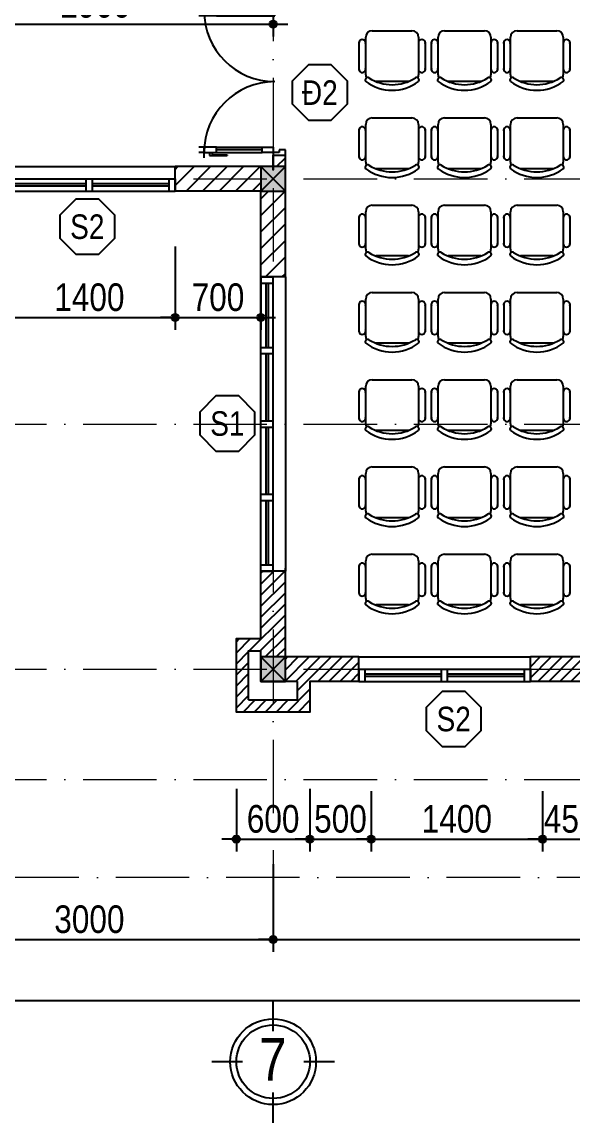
# Model space of a CAD drawing. Header units: millimetres. Extents: x 1201 to 176852, y 279 to 65351.
# Drawn here: x 99919 to 104417, y 18806 to 27788 of the extents above; entities that cross this region are included whole.
import ezdxf
from ezdxf.enums import TextEntityAlignment as Align

# ---------------------------------------------------------------- set-up
doc = ezdxf.new("R2010")
doc.units = ezdxf.units.MM
doc.linetypes.add('ACAD_ISO10W100', pattern=[18, 12, -3, 0, -3])
for name, color, linetype in [('009', 251, 'Continuous'), ('DIM', 1, 'Continuous'), ('DOOR', 20, 'Continuous'), ('MEDIUM', 2, 'Continuous'), ('TAGS', 60, 'Continuous'), ('TUONG', 131, 'Continuous'), ('vat dung', 44, 'Continuous'), ('WALL', 4, 'Continuous')]:
    doc.layers.add(name, color=color, linetype=linetype)
doc.layers.add('NET-THAY', color=2, linetype='Continuous', lineweight=13)
doc.layers.add('TRUC', color=24, linetype='Continuous', lineweight=0)
doc.styles.add('HEL-CONDENSE', font='')
doc.styles.add('VNI-HELVE-CONDENSEN', font='')
doc.styles.get('HEL-CONDENSE').set_extended_font_data('VNI-Helve-Condense')
doc.styles.get('VNI-HELVE-CONDENSEN').set_extended_font_data('VNI-Helve-Condense')
doc.dimstyles.new('D100', dxfattribs={"dimtxt": 225, "dimasz": 1.2, "dimexe": 100, "dimexo": 0, "dimgap": 50, "dimtad": 1, "dimdec": 0, "dimzin": 13, "dimdsep": 46, "dimtxsty": 'HEL-CONDENSE', "dimblk": 'D50', "dimcen": 0, "dimclrd": 1, "dimclre": 1, "dimclrt": 7, "dimadec": 0, "dimazin": 0, "dimtfac": 1, "dimtdec": 0, "dimtmove": 0, "dimatfit": 3, "dimldrblk": 'D50', "dimfxl": 1, "dimtolj": 1, "dimtzin": 13, "dimarcsym": 0})

# ---------------------------------------------------------------- blocks, each defined once
blk = doc.blocks.new('A$C419169B2')
at = {"layer": 'vat dung'}
for p, q in [((-166.4, 1192.5), (157.6, 1192.5)), ((-275.2, 1100.2), (-275.2, 870.7)), ((-220.4, 832.5), (-220.4, 1138.5)), ((211.6, 1138.5), (211.6, 832.5)), ((265.6, 1100.2), (265.6, 870.7)), ((129.5, 778.5), (-138.4, 778.5))]:
    blk.add_line(p, q, dxfattribs=at)
for centre, radius, start, end in [((-166.4, 1138.5), 54, 90, 180), ((157.6, 1138.5), 54, 0, 90), ((-248.2, 1092.3), 28.1, 343.7398, 196.2602), ((238.6, 1092.3), 28.1, 343.7398, 196.2602), ((-248.2, 878.6), 28.1, 163.7398, 16.2602), ((-204.6, 790.3), 19.7, 57.97259, 216.69006), ((-166.4, 832.5), 54, 180, 207.58444), ((195.7, 790.3), 19.7, 323.30994, 122.02741), ((157.6, 832.5), 54, 332.41556, 0), ((238.6, 878.6), 28.1, 163.7398, 16.2602), ((-4.4, 1066.5), 360, 233.1301, 306.8699), ((-4.4, 1105.6), 353.5, 237.57575, 302.42425)]:
    blk.add_arc(centre, radius, start, end, dxfattribs=at)
blk = doc.blocks.new('s11')
at = {"layer": 'DOOR'}
for p, q in [((0, 0), (0, -100)), ((1400, 0), (0, 0)), ((50, 0), (50, -100)), ((1350, 0), (1350, -100)), ((1400, 0), (1400, -100)), ((1400, -100), (0, -100))]:
    blk.add_line(p, q, dxfattribs=at)
at = {"layer": 'DOOR', "linetype": 'ByBlock', "lineweight": -2}
for p, q in [((675, -100), (675, 0)), ((725, -100), (725, 0))]:
    blk.add_line(p, q, dxfattribs=at)
at = {"layer": 'DOOR', "color": 251}
for p, q in [((50, -40), (675, -40)), ((50, -60), (675, -60)), ((725, -40), (1350, -40)), ((725, -60), (1350, -60))]:
    blk.add_line(p, q, dxfattribs=at)
blk = doc.blocks.new('A$C1CA434F2')
at = {"layer": 'DOOR'}
for p, q in [((-289.1, -309.3), (-289.1, -409.3)), ((-289.1, -309.3), (2110.9, -309.3)), ((-239.1, -309.3), (-239.1, -409.3)), ((885.9, -309.3), (885.9, -409.3)), ((935.9, -309.3), (935.9, -409.3)), ((1486.2, -309.3), (1486.2, -409.3)), ((1536.2, -309.3), (1536.2, -409.3)), ((2060.9, -309.3), (2060.9, -409.3)), ((2110.9, -309.3), (2110.9, -409.3)), ((-289.1, -409.3), (2110.9, -409.3))]:
    blk.add_line(p, q, dxfattribs=at)
at = {"layer": 'DOOR', "color": 251}
for p, q in [((285.2, -349.3), (-239.1, -349.3)), ((885.9, -349.3), (335.2, -349.3)), ((1486.2, -349.3), (935.9, -349.3)), ((2060.9, -349.3), (1536.2, -349.3)), ((285.2, -369.3), (-239.1, -369.3)), ((885.9, -369.3), (335.2, -369.3)), ((1486.2, -369.3), (935.9, -369.3)), ((2060.9, -369.3), (1536.2, -369.3))]:
    blk.add_line(p, q, dxfattribs=at)
at = {"layer": 'DOOR', "linetype": 'ByBlock', "lineweight": -2}
for p, q in [((285.2, -409.3), (285.2, -309.3)), ((335.2, -409.3), (335.2, -309.3))]:
    blk.add_line(p, q, dxfattribs=at)
blk = doc.blocks.new('D50')
at = {"layer": 'DIM'}
blk.add_hatch(color=256, dxfattribs=at).paths.add_polyline_path([(25, 0, 1), (-25, 0, 1)])
blk.add_line((25, 0), (100, 0), dxfattribs=at)
blk.add_circle((0, 0), 25, dxfattribs=at)
blk = doc.blocks.new('*D1185')
at = {"layer": 'DEFPOINTS', "color": 0, "transparency": 16777216}
for p in [(98969, 20917.1), (101969, 20917.1), (101969, 20301.9)]:
    blk.add_point(p, dxfattribs=at)
at = {"layer": 'DIM', "color": 1, "lineweight": -2, "transparency": 16777216}
for p, q in [((98969, 20917.1), (98969, 20201.9)), ((101969, 20917.1), (101969, 20201.9)), ((98970.2, 20301.9), (101967.8, 20301.9))]:
    blk.add_line(p, q, dxfattribs=at)
at = {"layer": 'DIM', "color": 1, "lineweight": -2, "transparency": 16777216, "xscale": 1.199999999999999, "yscale": 1.199999999999999, "zscale": 1.199999999999999, "rotation": 180}
blk.add_blockref('D50', (98969, 20301.9), dxfattribs=at)
at = {"layer": 'DIM', "color": 1, "lineweight": -2, "transparency": 16777216, "xscale": 1.199999999999999, "yscale": 1.199999999999999, "zscale": 1.199999999999999}
blk.add_blockref('D50', (101969, 20301.9), dxfattribs=at)
at = {"layer": 'DIM', "color": 7, "transparency": 16777216, "insert": (100469, 20466.8), "char_height": 225, "attachment_point": 5, "style": 'HEL-CONDENSE'}
blk.add_mtext('\\A1;3000', dxfattribs=at)
blk = doc.blocks.new('*D1186')
at = {"layer": 'DEFPOINTS', "color": 0, "transparency": 16777216}
for p in [(101969, 20917.1), (107969, 20917.1), (107969, 20301.9)]:
    blk.add_point(p, dxfattribs=at)
at = {"layer": 'DIM', "color": 1, "lineweight": -2, "transparency": 16777216}
for p, q in [((101969, 20917.1), (101969, 20201.9)), ((107969, 20917.1), (107969, 20201.9)), ((101970.2, 20301.9), (107967.8, 20301.9))]:
    blk.add_line(p, q, dxfattribs=at)
at = {"layer": 'DIM', "color": 1, "lineweight": -2, "transparency": 16777216, "xscale": 1.199999999999999, "yscale": 1.199999999999999, "zscale": 1.199999999999999, "rotation": 180}
blk.add_blockref('D50', (101969, 20301.9), dxfattribs=at)
at = {"layer": 'DIM', "color": 1, "lineweight": -2, "transparency": 16777216, "xscale": 1.199999999999999, "yscale": 1.199999999999999, "zscale": 1.199999999999999}
blk.add_blockref('D50', (107969, 20301.9), dxfattribs=at)
at = {"layer": 'DIM', "color": 7, "transparency": 16777216, "insert": (104969, 20466.8), "char_height": 225, "attachment_point": 5, "style": 'HEL-CONDENSE'}
blk.add_mtext('\\A1;6000', dxfattribs=at)
blk = doc.blocks.new('*D1187')
at = {"layer": 'DEFPOINTS', "color": 0, "transparency": 16777216}
for p in [(74969, 20917.1), (107969, 20917.1), (107969, 19805.8)]:
    blk.add_point(p, dxfattribs=at)
at = {"layer": 'DIM', "color": 1, "lineweight": -2, "transparency": 16777216}
for p, q in [((74969, 20917.1), (74969, 19705.8)), ((107969, 20917.1), (107969, 19705.8)), ((74970.2, 19805.8), (107967.8, 19805.8))]:
    blk.add_line(p, q, dxfattribs=at)
at = {"layer": 'DIM', "color": 1, "lineweight": -2, "transparency": 16777216, "xscale": 1.199999999999999, "yscale": 1.199999999999999, "zscale": 1.199999999999999, "rotation": 180}
blk.add_blockref('D50', (74969, 19805.8), dxfattribs=at)
at = {"layer": 'DIM', "color": 1, "lineweight": -2, "transparency": 16777216, "xscale": 1.199999999999999, "yscale": 1.199999999999999, "zscale": 1.199999999999999}
blk.add_blockref('D50', (107969, 19805.8), dxfattribs=at)
at = {"layer": 'DIM', "color": 7, "transparency": 16777216, "insert": (91469, 19970.7), "char_height": 225, "attachment_point": 5, "style": 'HEL-CONDENSE'}
blk.add_mtext('\\A1;33000', dxfattribs=at)
blk = doc.blocks.new('A$C206177D3')
at = {"layer": 'TAGS', "ltscale": 1000}
for p, q in [((-36.6, 240.1), (-36.6, 490.1)), ((-286.6, -9.9), (-536.6, -9.9)), ((463.4, -9.9), (213.4, -9.9)), ((-36.6, -509.9), (-36.6, -259.9))]:
    blk.add_line(p, q, dxfattribs=at)
blk.add_circle((-36.6, -9.9), 350, dxfattribs=at)
at = {"layer": 'TAGS', "color": 254, "ltscale": 1000}
blk.add_circle((-36.6, -9.9), 300, dxfattribs=at)
at = {"layer": 'TAGS', "ltscale": 1000, "style": 'VNI-HELVE-CONDENSEN'}
blk.add_attdef('A', text='', height=350, dxfattribs=at).set_placement((-38.3, -165.6), align=Align.CENTER)
blk = doc.blocks.new('A$C225A2996')
at = {"layer": 'WALL'}
blk.add_hatch(color=4, dxfattribs=at).paths.add_polyline_path([(531.4, 81.6), (731.4, 81.6), (731.4, 281.6), (531.4, 281.6)])
at = {"layer": 'WALL', "color": 4}
for p, q in [((531.4, 281.6), (731.4, 81.6)), ((531.4, 81.6), (731.4, 281.6))]:
    blk.add_line(p, q, dxfattribs=at)
blk.add_lwpolyline([(531.4, 81.6), (731.4, 81.6), (731.4, 281.6), (531.4, 281.6)], close=True, dxfattribs=at)
blk = doc.blocks.new('KH-CUADI')
at = {"layer": 'TAGS'}
blk.add_lwpolyline([(-124, 300), (-300, 124), (-300, -124), (-124, -300), (124, -300), (300, -124), (300, 124), (124, 300)], close=True, dxfattribs=at)
at = {"layer": 'TAGS', "style": 'VNI-HELVE-CONDENSEN'}
blk.add_attdef('D', text='', height=300, dxfattribs=at).set_placement((0, 0), align=Align.MIDDLE)
blk = doc.blocks.new('*D1068')
at = {"layer": 'DEFPOINTS', "color": 0, "transparency": 16777216}
for p in [(101669, 21531.3), (102269, 21531.3), (102269, 21120.8)]:
    blk.add_point(p, dxfattribs=at)
at = {"layer": 'DIM', "color": 1, "lineweight": -2, "transparency": 16777216}
for p, q in [((101669, 21531.3), (101669, 21020.8)), ((102269, 21531.3), (102269, 21020.8)), ((101670.2, 21120.8), (102267.8, 21120.8))]:
    blk.add_line(p, q, dxfattribs=at)
at = {"layer": 'DIM', "color": 1, "lineweight": -2, "transparency": 16777216, "xscale": 1.199999999999999, "yscale": 1.199999999999999, "zscale": 1.199999999999999, "rotation": 180}
blk.add_blockref('D50', (101669, 21120.8), dxfattribs=at)
at = {"layer": 'DIM', "color": 1, "lineweight": -2, "transparency": 16777216, "xscale": 1.199999999999999, "yscale": 1.199999999999999, "zscale": 1.199999999999999}
blk.add_blockref('D50', (102269, 21120.8), dxfattribs=at)
at = {"layer": 'DIM', "color": 7, "transparency": 16777216, "insert": (101969, 21285.7), "char_height": 225, "attachment_point": 5, "style": 'HEL-CONDENSE'}
blk.add_mtext('\\A1;600', dxfattribs=at)
blk = doc.blocks.new('*D1069')
at = {"layer": 'DEFPOINTS', "color": 0, "transparency": 16777216}
for p in [(102269, 21531.3), (102769, 21514.2), (102769, 21120.8)]:
    blk.add_point(p, dxfattribs=at)
at = {"layer": 'DIM', "color": 1, "lineweight": -2, "transparency": 16777216}
for p, q in [((102269, 21531.3), (102269, 21020.8)), ((102769, 21514.2), (102769, 21020.8)), ((102270.2, 21120.8), (102767.8, 21120.8))]:
    blk.add_line(p, q, dxfattribs=at)
at = {"layer": 'DIM', "color": 1, "lineweight": -2, "transparency": 16777216, "xscale": 1.199999999999999, "yscale": 1.199999999999999, "zscale": 1.199999999999999, "rotation": 180}
blk.add_blockref('D50', (102269, 21120.8), dxfattribs=at)
at = {"layer": 'DIM', "color": 1, "lineweight": -2, "transparency": 16777216, "xscale": 1.199999999999999, "yscale": 1.199999999999999, "zscale": 1.199999999999999}
blk.add_blockref('D50', (102769, 21120.8), dxfattribs=at)
at = {"layer": 'DIM', "color": 7, "transparency": 16777216, "insert": (102519, 21285.7), "char_height": 225, "attachment_point": 5, "style": 'HEL-CONDENSE'}
blk.add_mtext('\\A1;500', dxfattribs=at)
blk = doc.blocks.new('*D1070')
at = {"layer": 'DEFPOINTS', "color": 0, "transparency": 16777216}
for p in [(102769, 21514.2), (104169, 21514.2), (104169, 21120.8)]:
    blk.add_point(p, dxfattribs=at)
at = {"layer": 'DIM', "color": 1, "lineweight": -2, "transparency": 16777216}
for p, q in [((102769, 21514.2), (102769, 21020.8)), ((104169, 21514.2), (104169, 21020.8)), ((102770.2, 21120.8), (104167.8, 21120.8))]:
    blk.add_line(p, q, dxfattribs=at)
at = {"layer": 'DIM', "color": 1, "lineweight": -2, "transparency": 16777216, "xscale": 1.199999999999999, "yscale": 1.199999999999999, "zscale": 1.199999999999999, "rotation": 180}
blk.add_blockref('D50', (102769, 21120.8), dxfattribs=at)
at = {"layer": 'DIM', "color": 1, "lineweight": -2, "transparency": 16777216, "xscale": 1.199999999999999, "yscale": 1.199999999999999, "zscale": 1.199999999999999}
blk.add_blockref('D50', (104169, 21120.8), dxfattribs=at)
at = {"layer": 'DIM', "color": 7, "transparency": 16777216, "insert": (103469, 21285.7), "char_height": 225, "attachment_point": 5, "style": 'HEL-CONDENSE'}
blk.add_mtext('\\A1;1400', dxfattribs=at)
blk = doc.blocks.new('*D1071')
at = {"layer": 'DEFPOINTS', "color": 0, "transparency": 16777216}
for p in [(104169, 21514.2), (104619, 21527.3), (104619, 21120.8)]:
    blk.add_point(p, dxfattribs=at)
at = {"layer": 'DIM', "color": 1, "lineweight": -2, "transparency": 16777216}
for p, q in [((104169, 21514.2), (104169, 21020.8)), ((104619, 21527.3), (104619, 21020.8)), ((104170.2, 21120.8), (104617.8, 21120.8))]:
    blk.add_line(p, q, dxfattribs=at)
at = {"layer": 'DIM', "color": 1, "lineweight": -2, "transparency": 16777216, "xscale": 1.199999999999999, "yscale": 1.199999999999999, "zscale": 1.199999999999999, "rotation": 180}
blk.add_blockref('D50', (104169, 21120.8), dxfattribs=at)
at = {"layer": 'DIM', "color": 1, "lineweight": -2, "transparency": 16777216, "xscale": 1.199999999999999, "yscale": 1.199999999999999, "zscale": 1.199999999999999}
blk.add_blockref('D50', (104619, 21120.8), dxfattribs=at)
at = {"layer": 'DIM', "color": 7, "transparency": 16777216, "insert": (104394, 21285.7), "char_height": 225, "attachment_point": 5, "style": 'HEL-CONDENSE'}
blk.add_mtext('\\A1;450', dxfattribs=at)
blk = doc.blocks.new('*D1111')
at = {"layer": 'DEFPOINTS', "color": 0, "transparency": 16777216}
for p in [(99769, 25957.6), (101169, 25957.6), (101169, 25376.7)]:
    blk.add_point(p, dxfattribs=at)
at = {"layer": 'DIM', "color": 1, "lineweight": -2, "transparency": 16777216}
for p, q in [((99769, 25957.6), (99769, 25276.7)), ((101169, 25957.6), (101169, 25276.7)), ((99770.2, 25376.7), (101167.8, 25376.7))]:
    blk.add_line(p, q, dxfattribs=at)
at = {"layer": 'DIM', "color": 1, "lineweight": -2, "transparency": 16777216, "xscale": 1.199999999999999, "yscale": 1.199999999999999, "zscale": 1.199999999999999, "rotation": 180}
blk.add_blockref('D50', (99769, 25376.7), dxfattribs=at)
at = {"layer": 'DIM', "color": 1, "lineweight": -2, "transparency": 16777216, "xscale": 1.199999999999999, "yscale": 1.199999999999999, "zscale": 1.199999999999999}
blk.add_blockref('D50', (101169, 25376.7), dxfattribs=at)
at = {"layer": 'DIM', "color": 7, "transparency": 16777216, "insert": (100469, 25541.6), "char_height": 225, "attachment_point": 5, "style": 'HEL-CONDENSE'}
blk.add_mtext('\\A1;1400', dxfattribs=at)
blk = doc.blocks.new('*D1112')
at = {"layer": 'DEFPOINTS', "color": 0, "transparency": 16777216}
for p in [(101169, 25957.6), (101869, 25708.4), (101869, 25376.7)]:
    blk.add_point(p, dxfattribs=at)
at = {"layer": 'DIM', "color": 1, "lineweight": -2, "transparency": 16777216}
for p, q in [((101169, 25957.6), (101169, 25276.7)), ((101869, 25708.4), (101869, 25276.7)), ((101170.2, 25376.7), (101867.8, 25376.7))]:
    blk.add_line(p, q, dxfattribs=at)
at = {"layer": 'DIM', "color": 1, "lineweight": -2, "transparency": 16777216, "xscale": 1.199999999999999, "yscale": 1.199999999999999, "zscale": 1.199999999999999, "rotation": 180}
blk.add_blockref('D50', (101169, 25376.7), dxfattribs=at)
at = {"layer": 'DIM', "color": 1, "lineweight": -2, "transparency": 16777216, "xscale": 1.199999999999999, "yscale": 1.199999999999999, "zscale": 1.199999999999999}
blk.add_blockref('D50', (101869, 25376.7), dxfattribs=at)
at = {"layer": 'DIM', "color": 7, "transparency": 16777216, "insert": (101519, 25541.6), "char_height": 225, "attachment_point": 5, "style": 'HEL-CONDENSE'}
blk.add_mtext('\\A1;700', dxfattribs=at)
blk = doc.blocks.new('*D979')
at = {"layer": 'DEFPOINTS', "color": 0, "transparency": 16777216}
for p in [(99069, 28049.8), (101969, 28049.8), (101969, 27769.9)]:
    blk.add_point(p, dxfattribs=at)
at = {"layer": 'DIM', "color": 1, "lineweight": -2, "transparency": 16777216}
for p, q in [((99069, 28049.8), (99069, 27669.9)), ((101969, 28049.8), (101969, 27669.9)), ((99070.2, 27769.9), (101967.8, 27769.9))]:
    blk.add_line(p, q, dxfattribs=at)
at = {"layer": 'DIM', "color": 1, "lineweight": -2, "transparency": 16777216, "xscale": 1.199999999999999, "yscale": 1.199999999999999, "zscale": 1.199999999999999, "rotation": 180}
blk.add_blockref('D50', (99069, 27769.9), dxfattribs=at)
at = {"layer": 'DIM', "color": 1, "lineweight": -2, "transparency": 16777216, "xscale": 1.199999999999999, "yscale": 1.199999999999999, "zscale": 1.199999999999999}
blk.add_blockref('D50', (101969, 27769.9), dxfattribs=at)
at = {"layer": 'DIM', "color": 7, "transparency": 16777216, "insert": (100519, 27934.8), "char_height": 225, "attachment_point": 5, "style": 'HEL-CONDENSE'}
blk.add_mtext('\\A1;2900', dxfattribs=at)
blk = doc.blocks.new('A$C48B57989')
at = {"layer": 'DOOR'}
for p, q in [((-446, 752.5), (-403.1, 752.5)), ((-446, 652.5), (-446, 752.5)), ((-403.1, 752.5), (-403.1, 702.5)), ((711.1, 752.5), (711.1, 702.5)), ((754, 752.5), (711.1, 752.5)), ((754, 652.5), (754, 752.5)), ((-424.6, 652.5), (-446, 652.5)), ((-403.1, 702.5), (-424.6, 702.5)), ((-424.6, 702.5), (-424.6, 652.5)), ((-381.7, 666.8), (-424.6, 666.8)), ((-424.6, 666.8), (-424.6, 563.9)), ((-381.7, 563.9), (-381.7, 666.8)), ((689.7, 563.9), (689.7, 652.5)), ((689.7, 652.5), (732.6, 652.5)), ((711.1, 702.5), (732.6, 702.5)), ((732.6, 702.5), (732.6, 652.5)), ((732.6, 652.5), (754, 652.5)), ((732.6, 652.5), (732.6, 563.9)), ((-424.6, 563.9), (-381.7, 563.9)), ((-424.6, 171.4), (-424.6, 563.9)), ((-403.1, 563.9), (-403.1, 191)), ((-381.7, 191), (-381.7, 563.9)), ((689.7, 191), (689.7, 563.9)), ((732.6, 563.9), (689.7, 563.9)), ((711.1, 563.9), (711.1, 191)), ((732.6, 171.4), (732.6, 563.9)), ((-448.8, 131.8), (-448.8, 277.2)), ((-443.9, 277.2), (-448.8, 277.2)), ((-443.9, 156), (-443.9, 277.2)), ((752, 156), (752, 277.2)), ((752, 277.2), (756.8, 277.2)), ((756.8, 131.8), (756.8, 277.2)), ((-424.6, 191), (-381.7, 191)), ((-424.6, 88.2), (-424.6, 191)), ((-381.7, 191), (-381.7, 88.2)), ((732.6, 191), (689.7, 191)), ((689.7, 191), (689.7, 88.2)), ((732.6, 88.2), (732.6, 191)), ((-424.6, 131.8), (-448.8, 131.8)), ((-424.6, 156), (-443.9, 156)), ((-424.6, 131.8), (-424.6, 156)), ((732.6, 131.8), (732.6, 156)), ((732.6, 156), (752, 156)), ((732.6, 131.8), (756.8, 131.8)), ((-424.6, 88.2), (-467.4, 88.2)), ((-424.6, 88.2), (-424.6, 45.3)), ((-381.7, 88.2), (-424.6, 88.2)), ((-381.7, 88.2), (-381.7, 45.3)), ((689.7, 88.2), (689.7, 45.3)), ((689.7, 88.2), (732.6, 88.2)), ((732.6, 88.2), (732.6, 45.3)), ((732.6, 88.2), (775.4, 88.2))]:
    blk.add_line(p, q, dxfattribs=at)
at = {"layer": 'DOOR', "color": 251}
for centre, major_axis, start_param, end_param in [((-424.6, 666.8), (409.1, 409.1), 3.926991, 5.497787), ((732.6, 666.8), (-409.1, 409.1), 0.785398, 2.356194)]:
    blk.add_ellipse(centre, major_axis=major_axis, ratio=1, start_param=start_param, end_param=end_param, dxfattribs=at)

msp = doc.modelspace()

# ---------------------------------------------------------------- hatches: boundary and pattern name
at = {"layer": '009'}
h = msp.add_hatch(dxfattribs=at)
h.set_pattern_fill('ANSI31', color=256, scale=30, style=0)
h.set_pattern_definition([(45, (-1228036.16, -308637.74), (-67.351921, 67.351921), [])])
h.paths.add_polyline_path([(107669.008, 36758.429), (108219.008, 36758.429), (108219.008, 36358.429), (108069.008, 36358.429), (108069.008, 36408.429), (107869.008, 36408.429), (107869.008, 34708.429), (107069.008, 34708.429), (107069.008, 34608.429), (107869.008, 34608.429), (107869.008, 32608.429), (108069.008, 32608.429), (108069.008, 32708.429), (108219.008, 32708.429), (108219.008, 32308.429), (108069.008, 32308.429), (108069.008, 32408.429), (107869.008, 32408.429), (107869.008, 32208.429), (107969.008, 32208.429), (108069.008, 32208.429), (108319.008, 32208.429), (108319.008, 32808.429), (108069.008, 32808.429), (108069.008, 36258.429), (108319.008, 36258.429), (108319.008, 36858.429), (107769.008, 36858.429), (107569.008, 36858.429), (107569.008, 36608.429), (107069.008, 36608.429), (105219.008, 36608.429), (105219.008, 36808.429), (104619.008, 36808.429), (104619.008, 36608.429), (102669.008, 36608.429), (102269.008, 36608.429), (102269.008, 36808.429), (101669.008, 36808.429), (101669.008, 36608.429), (101169.008, 36608.429), (101169.008, 36408.429), (101869.008, 36408.429), (101869.008, 36608.429), (101769.008, 36608.429), (101769.008, 36708.429), (102169.008, 36708.429), (102169.008, 36608.429), (102069.008, 36608.429), (102069.008, 36408.429), (102669.008, 36408.429), (107069.008, 36408.429), (107869.008, 36408.429), (107869.008, 36508.429), (107669.008, 36508.429)])
h.paths.add_polyline_path([(104719.008, 36608.429), (104719.008, 36708.429), (105119.008, 36708.429), (105119.008, 36608.429)], flags=16)
h.paths.add_polyline_path([(102069.008, 34608.429), (102869.008, 34608.429), (102869.008, 34708.429), (102069.008, 34708.429), (102069.008, 36408.429), (101969.008, 36408.429), (101969.008, 36308.429), (101969.008, 32608.429), (102069.008, 32608.429)], flags=16)
h.paths.add_polyline_path([(99069.008, 30408.429), (98969.008, 30408.429), (98969.008, 26608.429), (99069.008, 26608.429)])
h.paths.add_polyline_path([(102069.008, 26408.429), (101869.008, 26408.429), (101869.008, 25708.429), (102069.008, 25708.429)])
h.paths.add_polyline_path([(101869.008, 26608.429), (101169.008, 26608.429), (101169.008, 26408.429), (101869.008, 26408.429)])
h.paths.add_polyline_path([(99769.008, 26608.429), (99069.008, 26608.429), (99069.008, 26408.429), (99169.008, 26408.429), (99169.008, 26308.429), (98769.008, 26308.429), (98769.008, 26408.429), (98869.008, 26408.429), (98869.008, 26608.429), (98169.008, 26608.429), (98169.008, 26408.429), (98669.008, 26408.429), (98669.008, 26208.429), (99269.008, 26208.429), (99269.008, 26408.429), (99769.008, 26408.429)])
h.paths.add_polyline_path([(98175.08, 26238.579), (98175.08, 26778.279), (98517.38, 26778.279), (98517.38, 26238.579)], flags=9)
h.paths.add_polyline_path([(101969.008, 27901.794), (102069.008, 27901.794), (102069.008, 30408.429), (101969.008, 30408.429)])
h.paths.add_polyline_path([(102069.008, 26701.794), (101969.008, 26701.794), (101969.008, 26608.429), (102069.008, 26608.429)])
h = msp.add_hatch(dxfattribs=at)
h.set_pattern_fill('ANSI31', color=256, scale=20, style=0)
h.set_pattern_definition([(45, (-1228036.16, -308637.74), (-44.9012806, 44.9012806), [])])
h.paths.add_polyline_path([(102069.008, 23308.429), (101869.008, 23308.429), (101869.008, 22758.429), (101669.008, 22758.429), (101669.008, 22158.429), (102269.008, 22158.429), (102269.008, 22408.429), (102669.008, 22408.429), (102669.008, 22608.429), (102069.008, 22608.429), (102069.008, 22408.429), (102169.008, 22408.429), (102169.008, 22258.429), (101769.008, 22258.429), (101769.008, 22658.429), (101869.008, 22658.429), (101869.008, 22608.429), (102069.008, 22608.429)])
h.paths.add_polyline_path([(105669.008, 22608.429), (104069.008, 22608.429), (104069.008, 22408.429), (104619.008, 22408.429), (104619.008, 22208.429), (105219.008, 22208.429), (105219.008, 22408.429), (105669.008, 22408.429)])
h.paths.add_polyline_path([(104719.008, 22408.429), (105119.008, 22408.429), (105119.008, 22308.429), (104719.008, 22308.429)], flags=16)
h.paths.add_polyline_path([(107869.008, 22608.429), (107069.008, 22608.429), (107069.008, 22408.429), (107569.008, 22408.429), (107569.008, 22158.429), (108319.008, 22158.429), (108319.008, 22758.429), (108069.008, 22758.429), (108069.008, 23308.429), (107869.008, 23308.429), (107869.008, 22608.429), (108069.008, 22608.429), (108069.008, 22658.429), (108219.008, 22658.429), (108219.008, 22258.429), (107769.008, 22258.429), (107669.008, 22258.429), (107669.008, 22458.429), (107669.008, 22508.429), (107869.008, 22508.429)])
h.paths.add_polyline_path([(108319.008, 26808.429), (108069.008, 26808.429), (108069.008, 27308.429), (107869.008, 27308.429), (107869.008, 26608.429), (108069.008, 26608.429), (108069.008, 26708.429), (108219.008, 26708.429), (108219.008, 26308.429), (108069.008, 26308.429), (108069.008, 26408.429), (107869.008, 26408.429), (107869.008, 26208.429), (107869.008, 25708.429), (108069.008, 25708.429), (108069.008, 26208.429), (108319.008, 26208.429)])

# ---------------------------------------------------------------- linework, layer by layer
at = {"layer": 'MEDIUM'}
for p, q in [((99769.008, 26608.429, 6450), (101169.008, 26608.429, 6450)), ((102069.008, 25708.429, 6450), (102069.008, 23308.429, 6450)), ((102669.008, 22608.429, 6450), (104069.008, 22608.429, 6450))]:
    msp.add_line(p, q, dxfattribs=at)
at = {"layer": 'NET-THAY'}
msp.add_line((102069.008, 25708.429, 6450), (102069.008, 23308.429, 6450), dxfattribs=at)
at = {"layer": 'TRUC', "linetype": 'ACAD_ISO10W100', "ltscale": 50, "elevation": 6450}
msp.add_lwpolyline([(72515.024, 37234.209), (110285.336, 37234.209), (110285.336, 20808.429), (72515.024, 20808.429)], close=True, dxfattribs=at)
for points in [[(101969.008, 37234.209), (101969.008, 20808.429)], [(101969.008, 37234.209), (101969.008, 20808.429)], [(72515.024, 26508.429), (110285.336, 26508.429)], [(72515.024, 24508.429), (110285.336, 24508.429)], [(72515.024, 22508.429), (110285.336, 22508.429)], [(72515.024, 21608.429), (110285.336, 21608.429)]]:
    msp.add_lwpolyline(points, dxfattribs=at)
at = {"layer": 'TUONG'}
for p, q in [((101169.008, 26408.429, 6450), (101169.008, 26608.429, 6450)), ((102069.008, 25708.429, 6450), (101869.008, 25708.429, 6450)), ((102069.008, 23308.429, 6450), (101869.008, 23308.429, 6450)), ((102669.008, 22408.429, 6450), (102669.008, 22608.429, 6450)), ((104069.008, 22408.429, 6450), (104069.008, 22608.429, 6450))]:
    msp.add_line(p, q, dxfattribs=at)
at = {"layer": 'TUONG', "elevation": 6450}
for points in [[(101969.008, 26723.223), (101969.008, 26583.429)], [(101969.008, 26583.429), (101969.008, 26701.794)], [(102069.008, 26583.429), (102069.008, 26744.651)], [(102069.008, 25708.429), (102069.008, 26608.429), (101169.008, 26608.429)], [(101869.008, 25708.429), (101869.008, 26408.429), (101169.008, 26408.429)], [(101869.008, 22758.429), (101869.008, 23308.429)], [(102669.008, 22608.429), (102069.008, 22608.429), (102069.008, 23333.429)], [(101669.008, 22158.429), (101669.008, 22758.429), (101869.008, 22758.429)], [(101769.008, 22258.429), (101769.008, 22658.429), (101869.008, 22658.429)], [(102169.008, 22408.429), (101869.008, 22408.429), (101869.008, 22408.429), (101869.008, 22658.429)], [(105669.008, 22608.429), (104069.008, 22608.429)], [(102669.008, 22408.429), (102269.008, 22408.429), (102269.008, 22158.429), (101669.008, 22158.429), (101669.008, 22158.429)], [(101769.008, 22258.429), (101769.008, 22258.429), (102169.008, 22258.429), (102169.008, 22408.429)], [(104619.008, 22408.429), (104069.008, 22408.429)]]:
    msp.add_lwpolyline(points, dxfattribs=at)

# ---------------------------------------------------------------- block references
at = {"layer": 'DOOR'}
for name, p, rotation in [('A$C48B57989', (101316.535, 27455.801, 6450), 270), ('A$C1CA434F2', (101559.724, 23597.524, 6450), 90)]:
    msp.add_blockref(name, p, dxfattribs=dict(at, rotation=rotation))
at = {"layer": 'DOOR', "xscale": -1}
for p in [(101169.008, 26508.429, 6450), (104069.008, 22508.429, 6450)]:
    msp.add_blockref('s11', p, dxfattribs=at)
at = {"layer": 'TAGS', "linetype": 'Continuous'}
ref = msp.add_blockref('KH-CUADI', (102350.217, 27213.604, 6450), dxfattribs=dict(at, xscale=0.75, yscale=0.75, zscale=0.75, rotation=180))
ref.add_attrib('D', 'Ñ2', dxfattribs={"color": 7, "height": 200, "style": 'VNI-HELVE-CONDENSEN'}).set_placement((102350.217, 27213.604, 6450), align=Align.MIDDLE)
ref = msp.add_blockref('KH-CUADI', (100452.118, 26118.53, 6450), dxfattribs=dict(at, xscale=0.75, yscale=0.75, zscale=0.75, rotation=180))
ref.add_attrib('D', 'S2', dxfattribs={"color": 7, "height": 200, "style": 'VNI-HELVE-CONDENSEN'}).set_placement((100452.118, 26118.53, 6450), align=Align.MIDDLE)
ref = msp.add_blockref('KH-CUADI', (101595.588, 24512.503, 6450), dxfattribs=dict(at, xscale=0.75, yscale=0.75, zscale=0.75, rotation=180))
ref.add_attrib('D', 'S1', dxfattribs={"color": 7, "height": 200, "style": 'VNI-HELVE-CONDENSEN'}).set_placement((101595.588, 24512.503, 6450), align=Align.MIDDLE)
ref = msp.add_blockref('KH-CUADI', (103443.241, 22101.735, 6450), dxfattribs=dict(at, xscale=0.75, yscale=0.75, zscale=0.75, rotation=180))
ref.add_attrib('D', 'S2', dxfattribs={"color": 7, "height": 200, "style": 'VNI-HELVE-CONDENSEN'}).set_placement((103443.241, 22101.735, 6450), align=Align.MIDDLE)
at = {"layer": 'TAGS', "ltscale": 1000}
ref = msp.add_blockref('A$C206177D3', (102005.63, 19315.611, 6450), dxfattribs=at)
ref.add_attrib('A', '7', dxfattribs={"color": 7, "ltscale": 1000, "height": 350, "style": 'VNI-HELVE-CONDENSEN'}).set_placement((101967.326, 19149.973, 6450), align=Align.CENTER)
at = {"layer": 'TUONG', "color": 4}
for p in [(101337.618, 26326.796, 6450), (101337.618, 22326.796, 6450)]:
    msp.add_blockref('A$C225A2996', p, dxfattribs=at)
at = {"layer": 'vat dung', "linetype": 'ByBlock', "lineweight": -2}
for p in [(102945.099, 26524.916, 6450), (103535.855, 26524.916, 6450), (104126.61, 26524.916, 6450), (102945.099, 25813.043, 6450), (103535.855, 25813.043, 6450), (104126.61, 25813.043, 6450), (102945.099, 25101.17, 6450), (103535.855, 25101.17, 6450), (104126.61, 25101.17, 6450), (102945.099, 24389.297, 6450), (103535.855, 24389.297, 6450), (104126.61, 24389.297, 6450), (102945.099, 23677.425, 6450), (103535.855, 23677.425, 6450), (104126.61, 23677.425, 6450), (102945.099, 22965.552, 6450), (103535.855, 22965.552, 6450), (104126.61, 22965.552, 6450), (102945.099, 22253.679, 6450), (103535.855, 22253.679, 6450), (104126.61, 22253.679, 6450)]:
    msp.add_blockref('A$C419169B2', p, dxfattribs=at)

# ---------------------------------------------------------------- dimensions: what is measured, and where the dimension line sits
at = {"layer": 'DIM'}
for base, p1, p2, picture, middle in [((101969.008, 27769.947, 6450), (99069.008, 28049.789, 6450), (101969.008, 28049.789, 6450), '*D979', (100519.008, 27934.847, 6450)), ((102269.008, 21120.836, 6450), (101669.008, 21531.316, 6450), (102269.008, 21531.316, 6450), '*D1068', (101969.008, 21285.736, 6450))]:
    dim = msp.add_linear_dim(base=base, p1=p1, p2=p2, dimstyle='D100', dxfattribs=at)
    dim.commit()
    dim.dimension.update_dxf_attribs({"geometry": picture, "text_midpoint": middle})
for base, p1, p2, picture, middle in [((101169.008, 25376.7, 6450), (99769.008, 25957.553, 6450), (101169.008, 25957.553, 6450), '*D1111', (100469.008, 25541.6, 6450)), ((101869.008, 25376.7, 6450), (101169.008, 25957.553, 6450), (101869.008, 25708.429, 6450), '*D1112', (101519.008, 25541.6, 6450)), ((104169.008, 21120.836, 6450), (102769.008, 21514.232, 6450), (104169.008, 21514.232, 6450), '*D1070', (103469.008, 21285.736, 6450))]:
    dim = msp.add_linear_dim(base=base, p1=p1, p2=p2, dimstyle='D100', override={"dimtmove": 1}, dxfattribs=at)
    dim.commit()
    dim.dimension.update_dxf_attribs({"geometry": picture, "text_midpoint": middle})
for base, p1, p2, picture, middle in [((102769.008, 21120.836, 6450), (102269.008, 21531.316, 6450), (102769.008, 21514.232, 6450), '*D1069', (102519.008, 21120.836, 6450)), ((104619.008, 21120.836, 6450), (104169.008, 21514.232, 6450), (104619.008, 21527.285, 6450), '*D1071', (104394.008, 21120.836, 6450))]:
    dim = msp.add_linear_dim(base=base, p1=p1, p2=p2, dimstyle='D100', override={"dimtmove": 1}, dxfattribs=at)
    dim.commit()
    dim.dimension.update_dxf_attribs({"geometry": picture, "text_midpoint": middle, "dimtype": 160})
dim = msp.add_aligned_dim(p1=(74969.008, 20917.068, 6450), p2=(107969.008, 20917.068, 6450), distance=-1111.311, dimstyle='D100', dxfattribs=at)
dim.commit()
dim.dimension.update_dxf_attribs({"geometry": '*D1187', "text_midpoint": (91469.008, 19970.658, 6450)})
for base, p1, p2, picture, middle in [((101969.008, 20301.932, 6450), (98969.008, 20917.068, 6450), (101969.008, 20917.068, 6450), '*D1185', (100469.008, 20466.832, 6450)), ((107969.008, 20301.932, 6450), (101969.008, 20917.068, 6450), (107969.008, 20917.068, 6450), '*D1186', (104969.008, 20466.832, 6450))]:
    dim = msp.add_linear_dim(base=base, p1=p1, p2=p2, angle=180, dimstyle='D100', override={"dimtmove": 1}, dxfattribs=at)
    dim.commit()
    dim.dimension.update_dxf_attribs({"geometry": picture, "text_midpoint": middle})

doc.saveas('drawing.dxf')
